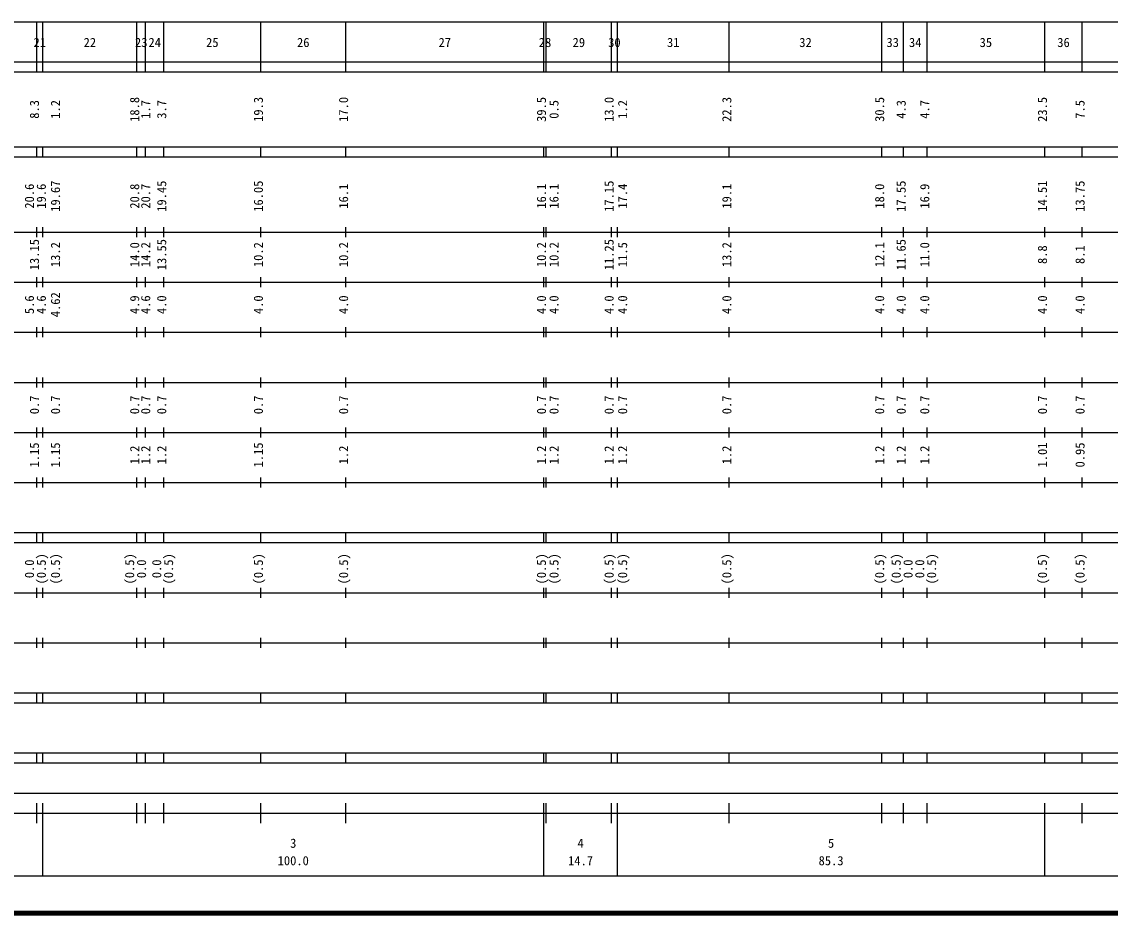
# Model space of a CAD drawing. Units: millimetres on the paper. Extents: x 40 to 680, y 20 to 380.
# Drawn here: x 263.8 to 481.1, y 20 to 198 of the extents above; entities that cross this region are included whole.
import ezdxf
from ezdxf.enums import TextEntityAlignment as Align

# ---------------------------------------------------------------- set-up
doc = ezdxf.new("R2010")
doc.units = ezdxf.units.MM
doc.layers.add('M-TTL', color=2, linetype='Continuous', lineweight=140)
doc.layers.add('M-TTL-BAND', color=7, linetype='Continuous', lineweight=25)
doc.styles.add('ＭＳ ゴシック', font='')
doc.styles.get('ＭＳ ゴシック').set_extended_font_data('MS Gothic')

msp = doc.modelspace()

# ---------------------------------------------------------------- linework, layer by layer
at = {"layer": 'M-TTL'}
msp.add_line((40, 20), (680, 20), dxfattribs=at)
at = {"layer": 'M-TTL-BAND'}
for p, q in [((68, 198), (579, 198)), ((266.8, 188), (266.8, 198)), ((268, 188), (268, 198)), ((286.8, 188), (286.8, 198)), ((288.5, 188), (288.5, 198)), ((292.2, 188), (292.2, 198)), ((311.5, 188), (311.5, 198)), ((328.5, 188), (328.5, 198)), ((368, 188), (368, 198)), ((368.5, 188), (368.5, 198)), ((381.5, 188), (381.5, 198)), ((382.7, 188), (382.7, 198)), ((405, 188), (405, 198)), ((435.5, 188), (435.5, 198)), ((439.8, 188), (439.8, 198)), ((444.5, 188), (444.5, 198)), ((468, 188), (468, 198)), ((475.5, 188), (475.5, 198)), ((40, 190), (579, 190)), ((40, 188), (579, 188)), ((40, 173), (579, 173)), ((266.8, 171), (266.8, 173)), ((268, 171), (268, 173)), ((286.8, 171), (286.8, 173)), ((288.5, 171), (288.5, 173)), ((292.2, 171), (292.2, 173)), ((311.5, 171), (311.5, 173)), ((328.5, 171), (328.5, 173)), ((368, 171), (368, 173)), ((368.5, 171), (368.5, 173)), ((381.5, 171), (381.5, 173)), ((382.7, 171), (382.7, 173)), ((405, 171), (405, 173)), ((435.5, 171), (435.5, 173)), ((439.8, 171), (439.8, 173)), ((444.5, 171), (444.5, 173)), ((468, 171), (468, 173)), ((475.5, 171), (475.5, 173)), ((40, 171), (579, 171)), ((266.8, 155), (266.8, 157)), ((268, 155), (268, 157)), ((286.8, 155), (286.8, 157)), ((288.5, 155), (288.5, 157)), ((292.2, 155), (292.2, 157)), ((311.5, 155), (311.5, 157)), ((328.5, 155), (328.5, 157)), ((368, 155), (368, 157)), ((368.5, 155), (368.5, 157)), ((381.5, 155), (381.5, 157)), ((382.7, 155), (382.7, 157)), ((405, 155), (405, 157)), ((435.5, 155), (435.5, 157)), ((439.8, 155), (439.8, 157)), ((444.5, 155), (444.5, 157)), ((468, 155), (468, 157)), ((475.5, 155), (475.5, 157)), ((40, 156), (579, 156)), ((46, 146), (579, 146)), ((266.8, 145), (266.8, 147)), ((268, 145), (268, 147)), ((286.8, 145), (286.8, 147)), ((288.5, 145), (288.5, 147)), ((292.2, 145), (292.2, 147)), ((311.5, 145), (311.5, 147)), ((328.5, 145), (328.5, 147)), ((368, 145), (368, 147)), ((368.5, 145), (368.5, 147)), ((381.5, 145), (381.5, 147)), ((382.7, 145), (382.7, 147)), ((405, 145), (405, 147)), ((435.5, 145), (435.5, 147)), ((439.8, 145), (439.8, 147)), ((444.5, 145), (444.5, 147)), ((468, 145), (468, 147)), ((475.5, 145), (475.5, 147)), ((266.8, 135), (266.8, 137)), ((268, 135), (268, 137)), ((286.8, 135), (286.8, 137)), ((288.5, 135), (288.5, 137)), ((292.2, 135), (292.2, 137)), ((311.5, 135), (311.5, 137)), ((328.5, 135), (328.5, 137)), ((368, 135), (368, 137)), ((368.5, 135), (368.5, 137)), ((381.5, 135), (381.5, 137)), ((382.7, 135), (382.7, 137)), ((405, 135), (405, 137)), ((435.5, 135), (435.5, 137)), ((439.8, 135), (439.8, 137)), ((444.5, 135), (444.5, 137)), ((468, 135), (468, 137)), ((475.5, 135), (475.5, 137)), ((52, 136), (579, 136)), ((266.8, 125), (266.8, 127)), ((268, 125), (268, 127)), ((286.8, 125), (286.8, 127)), ((288.5, 125), (288.5, 127)), ((292.2, 125), (292.2, 127)), ((311.5, 125), (311.5, 127)), ((328.5, 125), (328.5, 127)), ((368, 125), (368, 127)), ((368.5, 125), (368.5, 127)), ((381.5, 125), (381.5, 127)), ((382.7, 125), (382.7, 127)), ((405, 125), (405, 127)), ((435.5, 125), (435.5, 127)), ((439.8, 125), (439.8, 127)), ((444.5, 125), (444.5, 127)), ((468, 125), (468, 127)), ((475.5, 125), (475.5, 127)), ((46, 126), (579, 126)), ((52, 116), (579, 116)), ((266.8, 115), (266.8, 117)), ((268, 115), (268, 117)), ((286.8, 115), (286.8, 117)), ((288.5, 115), (288.5, 117)), ((292.2, 115), (292.2, 117)), ((311.5, 115), (311.5, 117)), ((328.5, 115), (328.5, 117)), ((368, 115), (368, 117)), ((368.5, 115), (368.5, 117)), ((381.5, 115), (381.5, 117)), ((382.7, 115), (382.7, 117)), ((405, 115), (405, 117)), ((435.5, 115), (435.5, 117)), ((439.8, 115), (439.8, 117)), ((444.5, 115), (444.5, 117)), ((468, 115), (468, 117)), ((475.5, 115), (475.5, 117)), ((266.8, 105), (266.8, 107)), ((268, 105), (268, 107)), ((286.8, 105), (286.8, 107)), ((288.5, 105), (288.5, 107)), ((292.2, 105), (292.2, 107)), ((311.5, 105), (311.5, 107)), ((328.5, 105), (328.5, 107)), ((368, 105), (368, 107)), ((368.5, 105), (368.5, 107)), ((381.5, 105), (381.5, 107)), ((382.7, 105), (382.7, 107)), ((405, 105), (405, 107)), ((435.5, 105), (435.5, 107)), ((439.8, 105), (439.8, 107)), ((444.5, 105), (444.5, 107)), ((468, 105), (468, 107)), ((475.5, 105), (475.5, 107)), ((46, 106), (579, 106)), ((40, 96), (579, 96)), ((266.8, 94), (266.8, 96)), ((268, 94), (268, 96)), ((286.8, 94), (286.8, 96)), ((288.5, 94), (288.5, 96)), ((292.2, 94), (292.2, 96)), ((311.5, 94), (311.5, 96)), ((328.5, 94), (328.5, 96)), ((368, 94), (368, 96)), ((368.5, 94), (368.5, 96)), ((381.5, 94), (381.5, 96)), ((382.7, 94), (382.7, 96)), ((405, 94), (405, 96)), ((435.5, 94), (435.5, 96)), ((439.8, 94), (439.8, 96)), ((444.5, 94), (444.5, 96)), ((468, 94), (468, 96)), ((475.5, 94), (475.5, 96)), ((40, 94), (579, 94)), ((266.8, 83), (266.8, 85)), ((268, 83), (268, 85)), ((286.8, 83), (286.8, 85)), ((288.5, 83), (288.5, 85)), ((292.2, 83), (292.2, 85)), ((311.5, 83), (311.5, 85)), ((328.5, 83), (328.5, 85)), ((368, 83), (368, 85)), ((368.5, 83), (368.5, 85)), ((381.5, 83), (381.5, 85)), ((382.7, 83), (382.7, 85)), ((405, 83), (405, 85)), ((435.5, 83), (435.5, 85)), ((439.8, 83), (439.8, 85)), ((444.5, 83), (444.5, 85)), ((468, 83), (468, 85)), ((475.5, 83), (475.5, 85)), ((49, 84), (579, 84)), ((40, 74), (579, 74)), ((266.8, 73), (266.8, 75)), ((268, 73), (268, 75)), ((286.8, 73), (286.8, 75)), ((288.5, 73), (288.5, 75)), ((292.2, 73), (292.2, 75)), ((311.5, 73), (311.5, 75)), ((328.5, 73), (328.5, 75)), ((368, 73), (368, 75)), ((368.5, 73), (368.5, 75)), ((381.5, 73), (381.5, 75)), ((382.7, 73), (382.7, 75)), ((405, 73), (405, 75)), ((435.5, 73), (435.5, 75)), ((439.8, 73), (439.8, 75)), ((444.5, 73), (444.5, 75)), ((468, 73), (468, 75)), ((475.5, 73), (475.5, 75)), ((40, 64), (579, 64)), ((266.8, 62), (266.8, 64)), ((268, 62), (268, 64)), ((286.8, 62), (286.8, 64)), ((288.5, 62), (288.5, 64)), ((292.2, 62), (292.2, 64)), ((311.5, 62), (311.5, 64)), ((328.5, 62), (328.5, 64)), ((368, 62), (368, 64)), ((368.5, 62), (368.5, 64)), ((381.5, 62), (381.5, 64)), ((382.7, 62), (382.7, 64)), ((405, 62), (405, 64)), ((435.5, 62), (435.5, 64)), ((439.8, 62), (439.8, 64)), ((444.5, 62), (444.5, 64)), ((468, 62), (468, 64)), ((475.5, 62), (475.5, 64)), ((40, 62), (579, 62)), ((40, 52), (579, 52)), ((40, 50), (579, 50)), ((266.8, 50), (266.8, 52)), ((268, 50), (268, 52)), ((286.8, 50), (286.8, 52)), ((288.5, 50), (288.5, 52)), ((292.2, 50), (292.2, 52)), ((311.5, 50), (311.5, 52)), ((328.5, 50), (328.5, 52)), ((368, 50), (368, 52)), ((368.5, 50), (368.5, 52)), ((381.5, 50), (381.5, 52)), ((382.7, 50), (382.7, 52)), ((405, 50), (405, 52)), ((435.5, 50), (435.5, 52)), ((439.8, 50), (439.8, 52)), ((444.5, 50), (444.5, 52)), ((468, 50), (468, 52)), ((475.5, 50), (475.5, 52)), ((71, 44), (565, 44)), ((266.8, 38), (266.8, 42)), ((268, 27.5), (268, 42)), ((286.8, 38), (286.8, 42)), ((288.5, 38), (288.5, 42)), ((292.2, 38), (292.2, 42)), ((311.5, 38), (311.5, 42)), ((328.5, 38), (328.5, 42)), ((368, 27.5), (368, 42)), ((368.5, 38), (368.5, 42)), ((381.5, 38), (381.5, 42)), ((382.7, 27.5), (382.7, 42)), ((405, 38), (405, 42)), ((435.5, 38), (435.5, 42)), ((439.8, 38), (439.8, 42)), ((444.5, 38), (444.5, 42)), ((468, 27.5), (468, 42)), ((475.5, 38), (475.5, 42)), ((40, 40), (579, 40)), ((68, 27.5), (579, 27.5))]:
    msp.add_line(p, q, dxfattribs=at)

# ---------------------------------------------------------------- texts
at = {"layer": 'M-TTL-BAND', "style": 'ＭＳ ゴシック'}
for s, p in [('21', (267.4, 192.405)), ('22', (277.4, 192.405)), ('23', (287.65, 192.405)), ('24', (290.35, 192.405)), ('25', (301.85, 192.405)), ('26', (320, 192.405)), ('27', (348.25, 192.405)), ('28', (368.25, 192.405)), ('29', (375, 192.405)), ('30', (382.1, 192.405)), ('31', (393.85, 192.405)), ('32', (420.25, 192.405)), ('33', (437.65, 192.405)), ('34', (442.15, 192.405)), ('35', (456.25, 192.405)), ('36', (471.75, 192.405)), ('3', (318, 32.523)), ('4', (375.35, 32.523)), ('5', (425.35, 32.523)), ('100.0', (318, 29.033)), ('14.7', (375.35, 29.033)), ('85.3', (425.35, 29.033))]:
    msp.add_text(s, height=1.833, dxfattribs=at).set_placement(p, align=Align.BOTTOM_CENTER)
for s, p in [('18.8', (287.8, 180.5)), ('19.3', (312.5, 180.5)), ('17.0', (329.5, 180.5)), ('39.5', (369, 180.5)), ('13.0', (382.5, 180.5)), ('22.3', (406, 180.5)), ('30.5', (436.5, 180.5)), ('23.5', (469, 180.5)), ('8.3', (267.8, 180.5)), ('1.2', (272, 180.5)), ('1.7', (290, 180.5)), ('3.7', (293.2, 180.5)), ('0.5', (371.5, 180.5)), ('1.2', (385.2, 180.5)), ('4.3', (440.8, 180.5)), ('4.7', (445.5, 180.5)), ('7.5', (476.5, 180.5)), ('20.6', (266.8, 163.174)), ('19.6', (269.17, 163.174)), ('19.67', (272, 163.174)), ('20.8', (287.8, 163.174)), ('20.7', (290, 163.174)), ('19.45', (293.2, 163.174)), ('16.05', (312.5, 163.174)), ('16.1', (329.5, 163.174)), ('16.1', (369, 163.174)), ('16.1', (371.5, 163.174)), ('17.15', (382.5, 163.174)), ('17.4', (385.2, 163.174)), ('19.1', (406, 163.174)), ('18.0', (436.5, 163.174)), ('17.55', (440.8, 163.174)), ('16.9', (445.5, 163.174)), ('14.51', (469, 163.174)), ('13.75', (476.5, 163.174)), ('13.15', (267.8, 151.5)), ('13.55', (293.2, 151.5)), ('11.25', (382.5, 151.5)), ('11.65', (440.8, 151.5)), ('13.2', (272, 151.5)), ('14.0', (287.8, 151.5)), ('14.2', (290, 151.5)), ('10.2', (312.5, 151.5)), ('10.2', (329.5, 151.5)), ('10.2', (369, 151.5)), ('10.2', (371.5, 151.5)), ('11.5', (385.2, 151.5)), ('13.2', (406, 151.5)), ('12.1', (436.5, 151.5)), ('11.0', (445.5, 151.5)), ('8.8', (469, 151.5)), ('8.1', (476.5, 151.5)), ('4.62', (272, 141.5)), ('5.6', (266.8, 141.5)), ('4.6', (269.17, 141.5)), ('4.9', (287.8, 141.5)), ('4.6', (290, 141.5)), ('4.0', (293.2, 141.5)), ('4.0', (312.5, 141.5)), ('4.0', (329.5, 141.5)), ('4.0', (369, 141.5)), ('4.0', (371.5, 141.5)), ('4.0', (382.5, 141.5)), ('4.0', (385.2, 141.5)), ('4.0', (406, 141.5)), ('4.0', (436.5, 141.5)), ('4.0', (440.8, 141.5)), ('4.0', (445.5, 141.5)), ('4.0', (469, 141.5)), ('4.0', (476.5, 141.5)), ('0.7', (267.8, 121.5)), ('0.7', (272, 121.5)), ('0.7', (287.8, 121.5)), ('0.7', (290, 121.5)), ('0.7', (293.2, 121.5)), ('0.7', (312.5, 121.5)), ('0.7', (329.5, 121.5)), ('0.7', (369, 121.5)), ('0.7', (371.5, 121.5)), ('0.7', (382.5, 121.5)), ('0.7', (385.2, 121.5)), ('0.7', (406, 121.5)), ('0.7', (436.5, 121.5)), ('0.7', (440.8, 121.5)), ('0.7', (445.5, 121.5)), ('0.7', (469, 121.5)), ('0.7', (476.5, 121.5)), ('1.15', (267.8, 111.5)), ('1.15', (272, 111.5)), ('1.2', (287.8, 111.5)), ('1.2', (290, 111.5)), ('1.2', (293.2, 111.5)), ('1.15', (312.5, 111.5)), ('1.2', (329.5, 111.5)), ('1.2', (369, 111.5)), ('1.2', (371.5, 111.5)), ('1.2', (382.5, 111.5)), ('1.2', (385.2, 111.5)), ('1.2', (406, 111.5)), ('1.2', (436.5, 111.5)), ('1.2', (440.8, 111.5)), ('1.2', (445.5, 111.5)), ('1.01', (469, 111.5)), ('0.95', (476.5, 111.5)), ('(0.5)', (269.17, 88.764)), ('(0.5)', (272, 88.764)), ('(0.5)', (286.8, 88.764)), ('(0.5)', (294.57, 88.764)), ('(0.5)', (312.5, 88.764)), ('(0.5)', (329.5, 88.764)), ('(0.5)', (369, 88.764)), ('(0.5)', (371.5, 88.764)), ('(0.5)', (382.5, 88.764)), ('(0.5)', (385.2, 88.764)), ('(0.5)', (406, 88.764)), ('(0.5)', (436.5, 88.764)), ('(0.5)', (439.8, 88.764)), ('(0.5)', (446.87, 88.764)), ('(0.5)', (469, 88.764)), ('(0.5)', (476.5, 88.764)), ('0.0', (266.8, 88.764)), ('0.0', (289.17, 88.764)), ('0.0', (292.2, 88.764)), ('0.0', (442.17, 88.764)), ('0.0', (444.5, 88.764))]:
    msp.add_text(s, height=1.833, rotation=90, dxfattribs=at).set_placement(p, align=Align.BOTTOM_CENTER)

doc.saveas('drawing.dxf')
